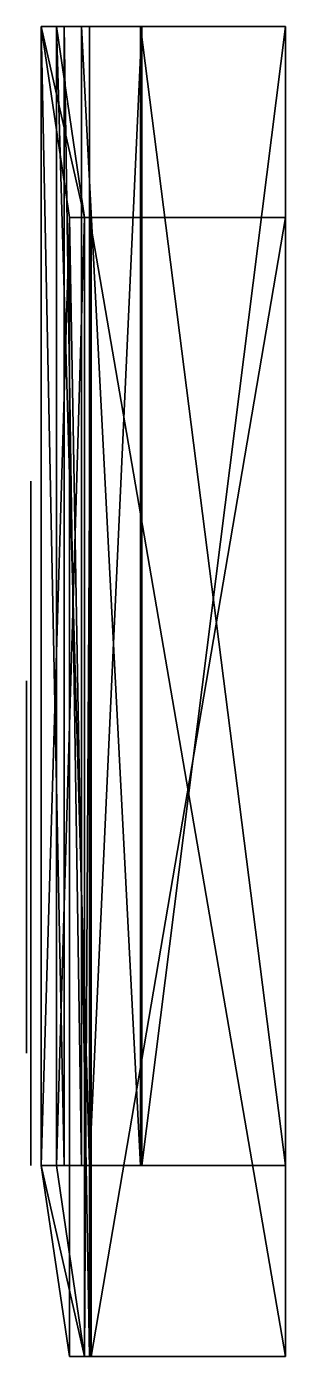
# Model space of a CAD drawing. Extents: x -2 to 32, y -175 to 0.
import ezdxf

# ---------------------------------------------------------------- set-up
doc = ezdxf.new("R2010")
doc.units = 0
doc.header["$MEASUREMENT"] = 0
for name, color, linetype in [('ACESSORIOS', 1, 'Continuous'), ('CINZA', 9, 'Continuous'), ('PRETO', 28, 'Continuous')]:
    doc.layers.add(name, color=color, linetype=linetype)

# ---------------------------------------------------------------- blocks, each defined once
blk = doc.blocks.new('DWG2')
at = {"layer": 'PRETO'}
for points in [[(32.16, -149.97, 64.24), (32.16, -82.37, 34.13), (32.16, -59.84, 64.24), (32.16, -149.97, 64.24)], [(33.52, -149.97, 64.24), (33.52, -82.37, 34.13), (33.52, -59.84, 64.24), (33.52, -149.97, 64.24)], [(32.16, -149.97, 64.24), (32.16, -149.97, 34.13), (32.16, -82.37, 34.13), (32.16, -149.97, 64.24)], [(33.52, -149.97, 64.24), (33.52, -149.97, 34.13), (33.52, -82.37, 34.13), (33.52, -149.97, 64.24)]]:
    blk.add_3dface(points, dxfattribs=at)

msp = doc.modelspace()

# ---------------------------------------------------------------- linework, layer by layer
at = {"layer": 'ACESSORIOS'}
for points in [[(0, 0, 70.10358), (0, 0, 34.1298), (0, -149.968, 34.1298), (0, 0, 70.10358)], [(0, 0, 70.10358), (0, -149.968, 34.1298), (0, -149.968, 70.10358), (0, 0, 70.10358)], [(3.7185, -25.125, 129.2944), (0, 0, 70.10358), (0, -149.968, 70.10358), (3.7185, -25.125, 129.2944)], [(2.01, 0, 70.10358), (0, 0, 70.10358), (5.7285, -25.125, 129.2944), (2.01, 0, 70.10358)], [(5.7285, -25.125, 129.2944), (0, 0, 70.10358), (3.7185, -25.125, 129.2944), (5.7285, -25.125, 129.2944)], [(0, 0, 34.1298), (3.020272, 0, 7.666727), (3.020272, -149.968, 7.666727), (0, 0, 34.1298)], [(0, 0, 34.1298), (3.020272, -149.968, 7.666727), (0, -149.968, 34.1298), (0, 0, 34.1298)], [(2.01, 0, 34.1298), (3.020272, 0, 7.666727), (0, 0, 34.1298), (2.01, 0, 34.1298)], [(2.01, 0, 34.1298), (0, 0, 34.1298), (2.01, 0, 70.10358), (2.01, 0, 34.1298)], [(2.01, 0, 70.10358), (0, 0, 34.1298), (0, 0, 70.10358), (2.01, 0, 70.10358)], [(5.7285, -25.125, 129.2944), (2.01, -149.968, 70.10358), (2.01, 0, 70.10358), (5.7285, -25.125, 129.2944)], [(2.01, 0, 34.1298), (2.01, 0, 70.10358), (2.01, -149.968, 34.1298), (2.01, 0, 34.1298)], [(2.01, -149.968, 34.1298), (2.01, 0, 70.10358), (2.01, -149.968, 70.10358), (2.01, -149.968, 34.1298)], [(2.01, -149.968, 34.1298), (6.358531, -149.968, 6.294818), (2.01, 0, 34.1298), (2.01, -149.968, 34.1298)], [(2.01, 0, 34.1298), (6.358531, -149.968, 6.294818), (6.358531, 0, 6.294818), (2.01, 0, 34.1298)], [(6.358531, 0, 6.294818), (3.020272, 0, 7.666727), (2.01, 0, 34.1298), (6.358531, 0, 6.294818)], [(5.334713, 0, 4.565108), (3.020272, 0, 7.666727), (6.358531, 0, 6.294818), (5.334713, 0, 4.565108)], [(5.334713, 0, 4.565108), (3.020272, 0, 7.666727), (6.358531, 0, 6.294818), (5.334713, 0, 4.565108)], [(13.06501, -149.968, 2.006961), (5.334713, 0, 4.565108), (13.06501, 0, 2.006961), (13.06501, -149.968, 2.006961)], [(13.06501, 0, 2.006961), (5.334713, 0, 4.565108), (13.27511, 0, 4.00595), (13.06501, 0, 2.006961)], [(13.27511, 0, 4.00595), (5.334713, 0, 4.565108), (6.358531, 0, 6.294818), (13.27511, 0, 4.00595)], [(6.358531, -149.968, 6.294818), (13.27511, -149.968, 4.00595), (13.27511, 0, 4.00595), (6.358531, -149.968, 6.294818)], [(6.358531, -149.968, 6.294818), (13.27511, 0, 4.00595), (6.358531, 0, 6.294818), (6.358531, -149.968, 6.294818)], [(32.16, 0), (13.06501, 0, 2.006961), (13.27511, 0, 4.00595), (32.16, 0)], [(32.16, -149.968), (13.06501, -149.968, 2.006961), (13.06501, 0, 2.006961), (32.16, -149.968)], [(32.16, -149.968), (13.06501, 0, 2.006961), (32.16, 0), (32.16, -149.968)], [(32.16, 0), (13.27511, 0, 4.00595), (32.16, 0, 2.021072), (32.16, 0)], [(32.16, 0, 2.021072), (13.27511, 0, 4.00595), (13.27511, -149.968, 4.00595), (32.16, 0, 2.021072)], [(32.16, 0, 2.021072), (13.27511, -149.968, 4.00595), (32.16, -149.968, 2.021072), (32.16, 0, 2.021072)], [(32.16, 0, 2.021072), (32.16, -149.968, 2.021072), (32.16, 0), (32.16, 0, 2.021072)], [(32.16, 0), (32.16, -149.968, 2.021072), (32.16, -149.968), (32.16, 0)], [(4.177493, 0, 6.115918), (3.020272, 0, 7.666727), (5.334713, 0, 4.565108), (4.177493, 0, 6.115918)], [(3.020272, 0, 7.666727), (5.334713, 0, 4.565108), (5.334713, -149.968, 4.565108), (3.020272, 0, 7.666727)], [(3.020272, 0, 7.666727), (5.334713, -149.968, 4.565108), (3.020272, -149.968, 7.666727), (3.020272, 0, 7.666727)], [(13.06501, -149.968, 2.006961), (5.334713, -149.968, 4.565108), (5.334713, 0, 4.565108), (13.06501, -149.968, 2.006961)], [(3.7185, -25.125, 129.2944), (0, -149.968, 70.10358), (3.7185, -175.093, 129.2944), (3.7185, -25.125, 129.2944)], [(5.7285, -175.093, 129.2944), (2.01, -149.968, 70.10358), (5.7285, -25.125, 129.2944), (5.7285, -175.093, 129.2944)], [(5.7285, -25.125, 139.319), (3.7185, -25.125, 139.319), (5.042282, -25.125, 140.8152), (5.7285, -25.125, 139.319)], [(3.7185, -25.125, 139.319), (3.7185, -25.125, 129.2944), (3.7185, -175.093, 129.2944), (3.7185, -25.125, 139.319)], [(3.7185, -25.125, 139.319), (3.7185, -175.093, 129.2944), (3.7185, -175.093, 139.319), (3.7185, -25.125, 139.319)], [(3.7185, -25.125, 139.319), (5.7285, -25.125, 139.319), (5.7285, -25.125, 129.2944), (3.7185, -25.125, 139.319)], [(3.7185, -25.125, 139.319), (5.7285, -25.125, 129.2944), (3.7185, -25.125, 129.2944), (3.7185, -25.125, 139.319)], [(6.366064, -25.125, 142.3115), (3.7185, -25.125, 139.319), (6.366064, -175.093, 142.3115), (6.366064, -25.125, 142.3115)], [(6.366064, -175.093, 142.3115), (3.7185, -25.125, 139.319), (3.7185, -175.093, 139.319), (6.366064, -175.093, 142.3115)], [(6.366064, -25.125, 142.3115), (5.7285, -25.125, 139.319), (5.042282, -25.125, 140.8152), (6.366064, -25.125, 142.3115)], [(5.7285, -175.093, 139.319), (5.7285, -25.125, 139.319), (5.7285, -175.093, 129.2944), (5.7285, -175.093, 139.319)], [(5.7285, -25.125, 139.319), (5.7285, -175.093, 129.2944), (5.7285, -25.125, 129.2944), (5.7285, -25.125, 139.319)], [(5.7285, -175.093, 139.319), (5.7285, -175.093, 129.2944), (5.7285, -25.125, 139.319), (5.7285, -175.093, 139.319)], [(5.7285, -25.125, 139.319), (5.7285, -175.093, 129.2944), (5.7285, -25.125, 129.2944), (5.7285, -25.125, 139.319)], [(6.611022, -175.093, 140.3165), (5.7285, -175.093, 139.319), (6.611022, -25.125, 140.3165), (6.611022, -175.093, 140.3165)], [(6.611022, -25.125, 140.3165), (5.7285, -175.093, 139.319), (5.7285, -25.125, 139.319), (6.611022, -25.125, 140.3165)], [(6.611022, -25.125, 140.3165), (5.7285, -25.125, 139.319), (6.366064, -25.125, 142.3115), (6.611022, -25.125, 140.3165)], [(32.16, -175.093, 145.4786), (32.16, -25.125, 145.4786), (6.366064, -25.125, 142.3115), (32.16, -175.093, 145.4786)], [(32.16, -175.093, 145.4786), (6.366064, -25.125, 142.3115), (6.366064, -175.093, 142.3115), (32.16, -175.093, 145.4786)], [(6.611022, -25.125, 140.3165), (6.366064, -25.125, 142.3115), (32.16, -25.125, 145.4786), (6.611022, -25.125, 140.3165)], [(32.16, -175.093, 143.4535), (6.611022, -175.093, 140.3165), (32.16, -25.125, 143.4535), (32.16, -175.093, 143.4535)], [(32.16, -25.125, 143.4535), (6.611022, -175.093, 140.3165), (6.611022, -25.125, 140.3165), (32.16, -25.125, 143.4535)], [(6.611022, -25.125, 140.3165), (32.16, -25.125, 145.4786), (32.16, -25.125, 143.4535), (6.611022, -25.125, 140.3165)], [(32.16, -25.125, 143.4535), (32.16, -25.125, 145.4786), (32.16, -175.093, 143.4535), (32.16, -25.125, 143.4535)], [(32.16, -175.093, 143.4535), (32.16, -25.125, 145.4786), (32.16, -175.093, 145.4786), (32.16, -175.093, 143.4535)], [(0, -149.968, 70.10358), (2.01, -149.968, 70.10358), (5.7285, -175.093, 129.2944), (0, -149.968, 70.10358)], [(0, -149.968, 70.10358), (5.7285, -175.093, 129.2944), (3.7185, -175.093, 129.2944), (0, -149.968, 70.10358)], [(3.020272, -149.968, 7.666727), (2.01, -149.968, 34.1298), (0, -149.968, 34.1298), (3.020272, -149.968, 7.666727)], [(0, -149.968, 34.1298), (2.01, -149.968, 34.1298), (2.01, -149.968, 70.10358), (0, -149.968, 34.1298)], [(0, -149.968, 34.1298), (2.01, -149.968, 70.10358), (0, -149.968, 70.10358), (0, -149.968, 34.1298)], [(0, -149.968, 34.1298), (0, -149.968, 70.10358), (2.01, -149.968, 70.10358), (0, -149.968, 34.1298)], [(3.020272, -149.968, 7.666727), (6.358531, -149.968, 6.294818), (2.01, -149.968, 34.1298), (3.020272, -149.968, 7.666727)], [(3.020272, -149.968, 7.666727), (5.334713, -149.968, 4.565108), (6.358531, -149.968, 6.294818), (3.020272, -149.968, 7.666727)], [(6.358531, -149.968, 6.294818), (5.334713, -149.968, 4.565108), (13.27511, -149.968, 4.00595), (6.358531, -149.968, 6.294818)], [(13.27511, -149.968, 4.00595), (5.334713, -149.968, 4.565108), (13.06501, -149.968, 2.006961), (13.27511, -149.968, 4.00595)], [(13.06501, -149.968, 2.006961), (32.16, -149.968), (13.27511, -149.968, 4.00595), (13.06501, -149.968, 2.006961)], [(13.27511, -149.968, 4.00595), (32.16, -149.968), (32.16, -149.968, 2.021072), (13.27511, -149.968, 4.00595)], [(3.7185, -175.093, 139.319), (5.7285, -175.093, 139.319), (5.042282, -175.093, 140.8152), (3.7185, -175.093, 139.319)], [(5.7285, -175.093, 139.319), (3.7185, -175.093, 139.319), (5.7285, -175.093, 129.2944), (5.7285, -175.093, 139.319)], [(5.7285, -175.093, 129.2944), (3.7185, -175.093, 139.319), (3.7185, -175.093, 129.2944), (5.7285, -175.093, 129.2944)], [(5.042282, -175.093, 140.8152), (5.7285, -175.093, 139.319), (6.611022, -175.093, 140.3165), (5.042282, -175.093, 140.8152)], [(5.042282, -175.093, 140.8152), (6.611022, -175.093, 140.3165), (6.366064, -175.093, 142.3115), (5.042282, -175.093, 140.8152)], [(6.366064, -175.093, 142.3115), (6.611022, -175.093, 140.3165), (32.16, -175.093, 143.4535), (6.366064, -175.093, 142.3115)], [(6.366064, -175.093, 142.3115), (32.16, -175.093, 143.4535), (32.16, -175.093, 145.4786), (6.366064, -175.093, 142.3115)]]:
    msp.add_3dface(points, dxfattribs=at)
at = {"layer": 'CINZA'}
for points in [[(-1.906496, -90.07881, 45.1698), (-1.906496, -90.61881, 59.2298), (-1.906496, -86.13882, 45.1698), (-1.906496, -90.07881, 45.1698)], [(-1.906496, -94.53882, 59.2298), (-1.906496, -90.61881, 59.2298), (-1.906496, -90.07881, 45.1698), (-1.906496, -94.53882, 59.2298)], [(-1.906496, -91.23882, 45.39979), (-1.906496, -91.40881, 49.37981), (-1.906496, -90.32881, 45.9598), (-1.906496, -91.23882, 45.39979)], [(-1.906496, -91.84882, 49.37981), (-1.906496, -91.40881, 49.37981), (-1.906496, -91.23882, 45.39979), (-1.906496, -91.84882, 49.37981)], [(-1.906496, -93.20882, 48.0898), (-1.906496, -91.84882, 49.37981), (-1.906496, -91.23882, 45.39979), (-1.906496, -93.20882, 48.0898)], [(-1.906496, -93.20882, 48.0898), (-1.906496, -91.23882, 45.39979), (-1.906496, -94.45882, 44.75979), (-1.906496, -93.20882, 48.0898)], [(-1.906496, -91.84882, 49.37981), (-1.906496, -93.03882, 51.9898), (-1.906496, -91.40881, 49.37981), (-1.906496, -91.84882, 49.37981)], [(-1.906496, -91.40881, 49.37981), (-1.906496, -93.03882, 51.9898), (-1.906496, -93.12881, 54.74979), (-1.906496, -91.40881, 49.37981)], [(-1.906496, -94.87881, 52.40979), (-1.906496, -93.12881, 54.74979), (-1.906496, -93.03882, 51.9898), (-1.906496, -94.87881, 52.40979)], [(-1.906496, -96.82881, 55.5298), (-1.906496, -93.12881, 54.74979), (-1.906496, -94.87881, 52.40979), (-1.906496, -96.82881, 55.5298)], [(-1.906496, -94.25881, 48.5798), (-1.906496, -93.20882, 48.0898), (-1.906496, -94.45882, 44.75979), (-1.906496, -94.25881, 48.5798)], [(-1.906496, -94.25881, 48.5798), (-1.906496, -94.45882, 44.75979), (-1.906496, -97.23882, 46.4698), (-1.906496, -94.25881, 48.5798)], [(-1.906496, -95.05882, 49.5298), (-1.906496, -94.25881, 48.5798), (-1.906496, -97.23882, 46.4698), (-1.906496, -95.05882, 49.5298)], [(-1.906496, -94.87881, 52.40979), (-1.906496, -95.52882, 50.98979), (-1.906496, -99.83881, 52.69979), (-1.906496, -94.87881, 52.40979)], [(-1.906496, -94.87881, 52.40979), (-1.906496, -99.83881, 52.69979), (-1.906496, -96.82881, 55.5298), (-1.906496, -94.87881, 52.40979)], [(-1.906496, -95.52882, 50.98979), (-1.906496, -95.05882, 49.5298), (-1.906496, -98.93881, 49.1998), (-1.906496, -95.52882, 50.98979)], [(-1.906496, -95.05882, 49.5298), (-1.906496, -97.23882, 46.4698), (-1.906496, -98.93881, 49.1998), (-1.906496, -95.05882, 49.5298)], [(-1.906496, -95.52882, 50.98979), (-1.906496, -98.93881, 49.1998), (-1.906496, -99.83881, 52.69979), (-1.906496, -95.52882, 50.98979)], [(-1.906496, -102.5988, 45.1698), (-1.906496, -103.1488, 59.2298), (-1.906496, -98.65881, 45.1698), (-1.906496, -102.5988, 45.1698)], [(-1.906496, -107.0688, 59.2298), (-1.906496, -103.1488, 59.2298), (-1.906496, -102.5988, 45.1698), (-1.906496, -107.0688, 59.2298)], [(-1.906496, -104.9988, 48.48979), (-1.906496, -105.2088, 46.2798), (-1.906496, -109.5288, 48.06979), (-1.906496, -104.9988, 48.48979)], [(-1.906496, -104.9988, 48.48979), (-1.906496, -109.5288, 48.06979), (-1.906496, -109.1288, 49.0298), (-1.906496, -104.9988, 48.48979)], [(-1.906496, -109.1288, 49.0298), (-1.906496, -107.3388, 55.40979), (-1.906496, -104.9988, 48.48979), (-1.906496, -109.1288, 49.0298)], [(-1.906496, -105.2088, 46.2798), (-1.906496, -108.0088, 45.23981), (-1.906496, -110.5988, 48.06979), (-1.906496, -105.2088, 46.2798)], [(-1.906496, -105.2088, 46.2798), (-1.906496, -110.5988, 48.06979), (-1.906496, -109.5288, 48.06979), (-1.906496, -105.2088, 46.2798)], [(-1.906496, -111.2588, 55.40979), (-1.906496, -107.3388, 55.40979), (-1.906496, -109.1288, 49.0298), (-1.906496, -111.2588, 55.40979)], [(-1.906496, -108.0088, 45.23981), (-1.906496, -111.0688, 46.3398), (-1.906496, -111.9227, 49.00241), (-1.906496, -108.0088, 45.23981)], [(-1.906496, -108.0088, 45.23981), (-1.906496, -111.9227, 49.00241), (-1.906496, -110.5988, 48.06979), (-1.906496, -108.0088, 45.23981)], [(-1.906496, -114.6388, 45.1698), (-1.906496, -113.9688, 55.40979), (-1.906496, -110.6988, 45.1698), (-1.906496, -114.6388, 45.1698)], [(-1.906496, -117.8888, 55.40979), (-1.906496, -113.9688, 55.40979), (-1.906496, -114.6388, 45.1698), (-1.906496, -117.8888, 55.40979)], [(-1.906496, -119.5688, 45.1698), (-1.906496, -118.8888, 55.40979), (-1.906496, -115.6288, 45.1698), (-1.906496, -119.5688, 45.1698)], [(-1.906496, -122.8288, 55.40979), (-1.906496, -118.8888, 55.40979), (-1.906496, -119.5688, 45.1698), (-1.906496, -122.8288, 55.40979)], [(-1.906496, -122.7988, 52.44979), (-1.906496, -122.4489, 54.24979), (-1.906496, -121.5788, 51.4698), (-1.906496, -122.7988, 52.44979)], [(-1.906496, -126.2988, 45.1698), (-1.906496, -124.4888, 51.4698), (-1.906496, -122.3588, 45.1698), (-1.906496, -126.2988, 45.1698)], [(-1.906496, -124.0688, 55.16979), (-1.906496, -122.4489, 54.24979), (-1.906496, -122.7988, 52.44979), (-1.906496, -124.0688, 55.16979)], [(-1.906496, -124.4489, 52.00979), (-1.906496, -124.0688, 55.16979), (-1.906496, -122.7988, 52.44979), (-1.906496, -124.4489, 52.00979)], [(-1.906496, -127.6988, 55.30979), (-1.906496, -124.0688, 55.16979), (-1.906496, -124.4489, 52.00979), (-1.906496, -127.6988, 55.30979)], [(-1.906496, -124.4489, 52.00979), (-1.906496, -124.4888, 51.4698), (-1.906496, -129.074, 54.03483), (-1.906496, -124.4489, 52.00979)], [(-1.906496, -124.4489, 52.00979), (-1.906496, -129.074, 54.03483), (-1.906496, -127.6988, 55.30979), (-1.906496, -124.4489, 52.00979)], [(-1.906496, -128.4288, 51.4698), (-1.906496, -131.3888, 55.32979), (-1.906496, -124.4888, 51.4698), (-1.906496, -128.4288, 51.4698)], [(-1.906496, -128.4288, 51.4698), (-1.906496, -124.4888, 51.4698), (-1.906496, -126.2988, 45.1698), (-1.906496, -128.4288, 51.4698)], [(-1.906496, -128.4288, 51.4698), (-1.906496, -129.9288, 52.5298), (-1.906496, -131.3888, 55.32979), (-1.906496, -128.4288, 51.4698)], [(-1.906496, -133.0188, 45.1698), (-1.906496, -131.0988, 51.0898), (-1.906496, -129.0988, 45.1698), (-1.906496, -133.0188, 45.1698)], [(-1.906496, -129.9288, 52.5298), (-1.906496, -131.1788, 52.00979), (-1.906496, -134.6188, 54.89979), (-1.906496, -129.9288, 52.5298)], [(-1.906496, -129.9288, 52.5298), (-1.906496, -134.6188, 54.89979), (-1.906496, -131.3888, 55.32979), (-1.906496, -129.9288, 52.5298)], [(-1.906496, -131.1788, 52.00979), (-1.906496, -131.0988, 51.0898), (-1.906496, -135.1588, 51.4698), (-1.906496, -131.1788, 52.00979)], [(-1.906496, -135.1588, 51.4698), (-1.906496, -131.0988, 51.0898), (-1.906496, -133.0188, 45.1698), (-1.906496, -135.1588, 51.4698)], [(-1.906496, -131.1788, 52.00979), (-1.906496, -135.1588, 51.4698), (-1.906496, -134.6188, 54.89979), (-1.906496, -131.1788, 52.00979)]]:
    msp.add_3dface(points, dxfattribs=at)

# ---------------------------------------------------------------- block references
at = {"linetype": 'ByBlock'}
msp.add_blockref('DWG2', (-33.51949, 0), dxfattribs=at)

doc.saveas('drawing.dxf')
